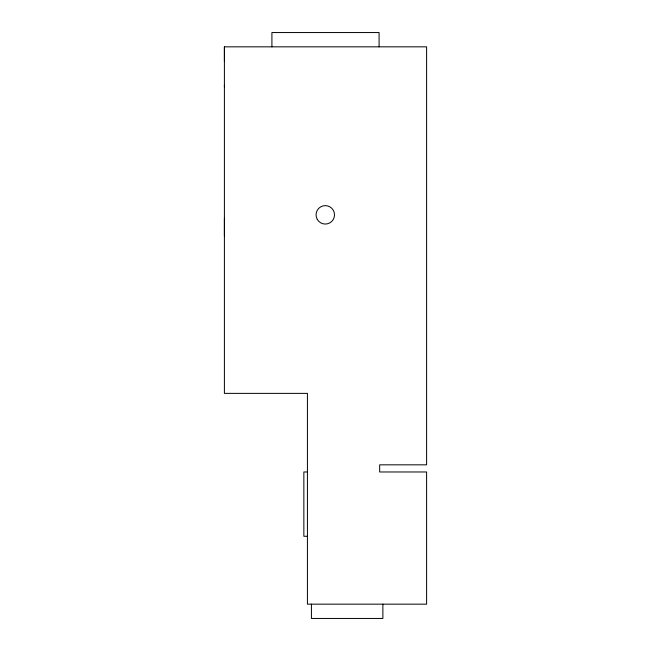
<?xml version="1.0" encoding="UTF-8"?>
<svg xmlns="http://www.w3.org/2000/svg" width="651" height="651" viewBox="0 0 651 651"><rect width="100%" height="100%" fill="white"/><g stroke="black" fill="none" stroke-linecap="round" stroke-linejoin="round"><path stroke-width="0.98" d="M224.4 236.183L224.4 218.321M224.4 86.803L224.4 85.346M224.4 61.129L224.4 46.839L426.6 46.839L426.6 464.83L379.663 464.83L379.663 471.975L426.6 471.975L426.6 604.161L307.427 604.161L307.427 393.375L224.4 393.375L224.4 46.839M307.427 471.975L303.854 471.975L303.854 536.278L307.427 536.278M382.878 604.161L382.878 618.45L311.422 618.45L311.422 604.161M379.085 46.839L379.085 32.55L271.915 32.55L271.915 46.839M317.306 219.452A9.22 9.22 0 0 0 333.271 219.452A9.22 9.22 0 0 0 325.288 205.618A9.22 9.22 0 0 0 317.306 219.452"/></g></svg>
